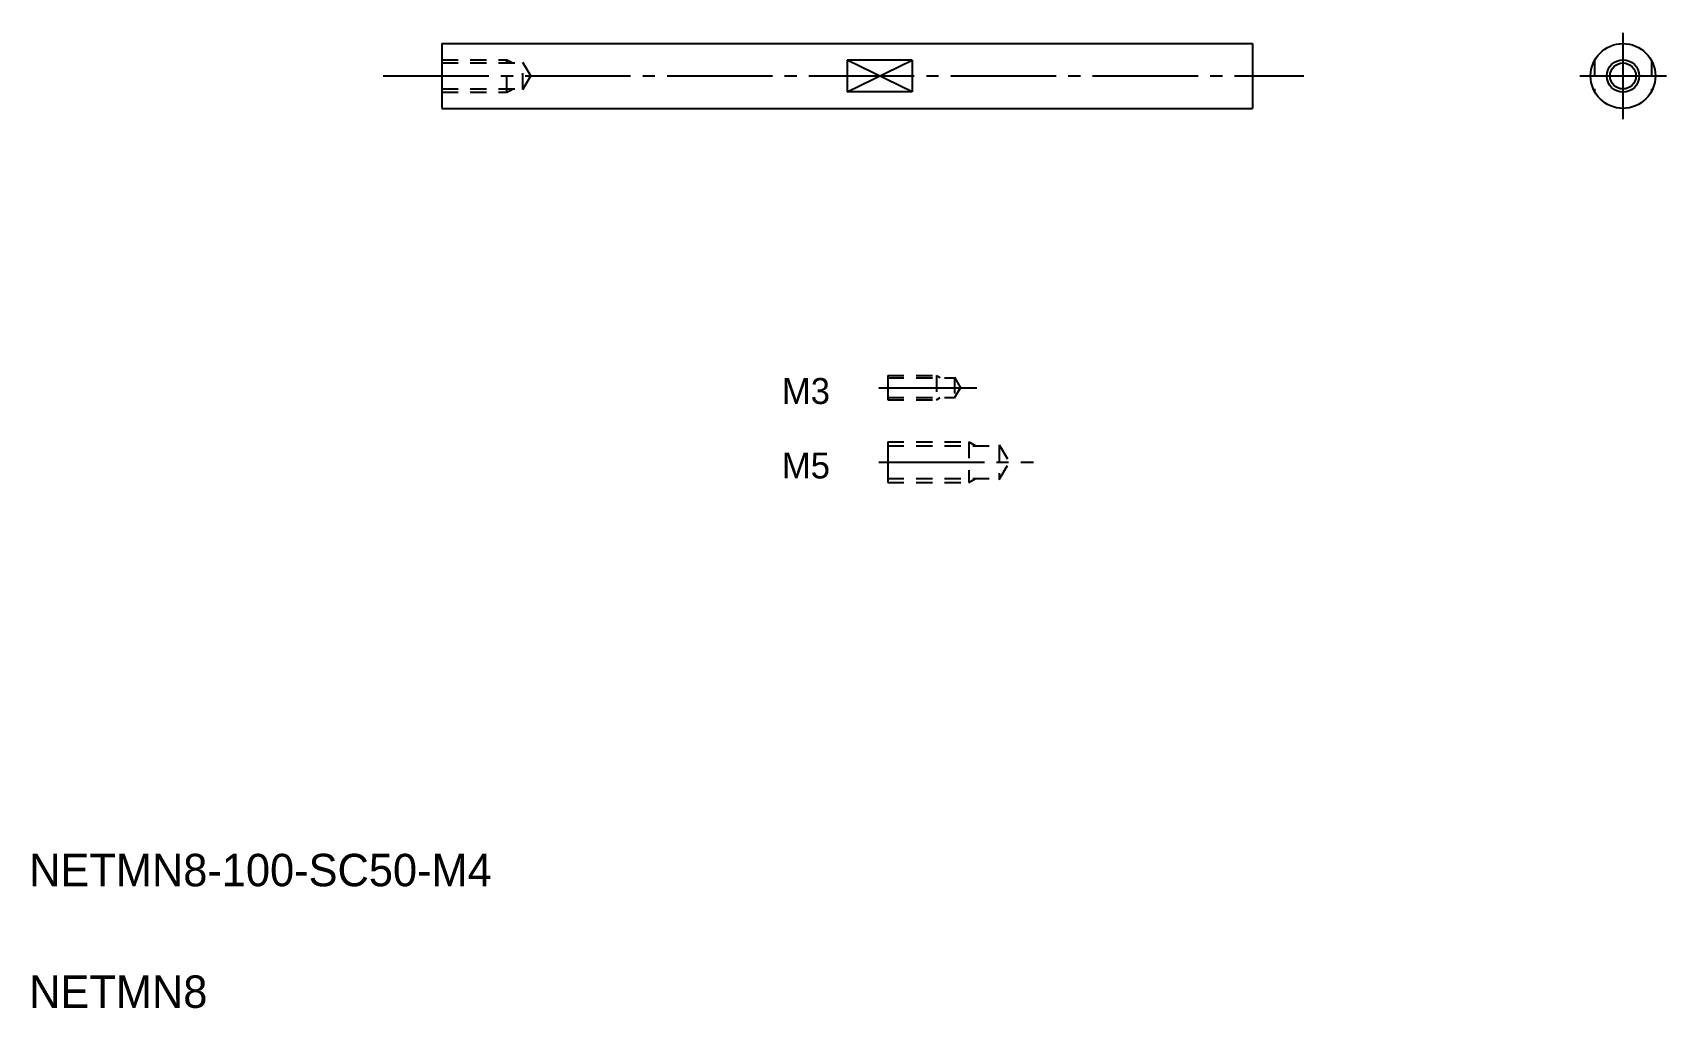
# Model space of a CAD drawing. Extents: x 10 to 212, y 10 to 130.
import ezdxf
from ezdxf.enums import TextEntityAlignment as Align

# ---------------------------------------------------------------- set-up
doc = ezdxf.new("R2010")
doc.units = 0
doc.linetypes.add('CENTER', pattern=[17.5, 13, -1.5, 1.5, -1.5])
doc.linetypes.add('DASHED', pattern=[3.5, 2, -1.5])
doc.layers.get('0').update_dxf_attribs({"linetype": 'CONTINUOUS'})
doc.layers.add('CENTER', color=1, linetype='CENTER')
doc.styles.get("Standard").update_dxf_attribs({"font": 'txt', "height": 3.2})

msp = doc.modelspace()

# ---------------------------------------------------------------- linework, layer by layer
at = {"color": 7, "linetype": 'CONTINUOUS'}
for p, q in [((60.92, 128.95), (160.92, 128.95)), ((60.92, 128.95), (60.92, 120.95)), ((160.92, 128.95), (160.92, 120.95)), ((110.92, 126.88), (110.92, 123.01)), ((118.92, 126.88), (110.92, 126.88)), ((118.92, 126.88), (118.92, 123.01)), ((118.92, 123.01), (110.92, 123.01)), ((60.92, 120.95), (160.92, 120.95)), ((115.92, 88), (115.92, 85)), ((115.92, 79.81), (115.92, 74.81))]:
    msp.add_line(p, q, dxfattribs=at)
at = {"color": 3, "linetype": 'DASHED'}
for p, q in [((60.92, 126.95), (68.92, 126.95)), ((60.92, 126.55), (70.92, 126.55)), ((68.92, 122.95), (68.92, 126.95)), ((68.92, 126.95), (69.59, 126.61)), ((71.89, 124.95), (70.92, 126.61)), ((70.92, 123.28), (70.92, 126.61)), ((70.92, 123.28), (71.89, 124.95)), ((203.11, 126.88), (203.11, 123.01)), ((210.11, 126.88), (210.11, 123.01)), ((60.92, 123.35), (70.92, 123.35)), ((60.92, 122.95), (68.92, 122.95)), ((68.92, 122.95), (69.59, 123.28)), ((115.92, 88), (121.92, 88)), ((115.92, 87.7), (124.17, 87.7)), ((121.92, 88), (121.92, 85)), ((121.92, 88), (122.38, 87.74)), ((124.17, 87.78), (124.17, 85.23)), ((124.17, 87.78), (124.91, 86.5)), ((115.92, 85.3), (124.17, 85.3)), ((115.92, 85), (121.92, 85)), ((121.92, 85), (122.38, 85.27)), ((124.17, 85.23), (124.91, 86.5)), ((115.92, 79.81), (125.92, 79.81)), ((115.92, 79.31), (129.67, 79.31)), ((125.92, 79.81), (126.68, 79.37)), ((125.92, 79.81), (125.92, 74.81)), ((129.67, 79.44), (130.9, 77.31)), ((129.67, 79.44), (129.67, 75.19)), ((129.67, 75.19), (130.9, 77.31)), ((115.92, 75.31), (129.67, 75.31)), ((115.92, 74.81), (125.92, 74.81)), ((125.92, 74.81), (126.68, 75.25))]:
    msp.add_line(p, q, dxfattribs=at)
at = {"color": 3, "linetype": 'CONTINUOUS'}
for p, q in [((110.92, 123.01), (118.92, 126.88)), ((118.92, 123.01), (110.92, 126.88))]:
    msp.add_line(p, q, dxfattribs=at)
at = {"color": 7, "linetype": 'CONTINUOUS'}
for radius in [4, 1.6]:
    msp.add_circle((206.61, 124.95), radius, dxfattribs=at)
at = {"color": 3, "linetype": 'CONTINUOUS'}
msp.add_circle((206.61, 124.95), 2, dxfattribs=at)
at = {"layer": 'CENTER', "color": 1, "linetype": 'CENTER'}
for p, q in [((206.61, 130.29), (206.61, 119.61)), ((53.69, 124.95), (167.25, 124.95)), ((201.27, 124.95), (211.96, 124.95)), ((114.83, 86.5), (126.91, 86.5)), ((114.83, 77.31), (133.9, 77.31))]:
    msp.add_line(p, q, dxfattribs=at)

# ---------------------------------------------------------------- texts
at = {"color": 7, "linetype": 'CONTINUOUS'}
for s, p in [('M3', (108.79, 86.09)), ('M5', (108.79, 76.9))]:
    msp.add_text(s, height=3.2, dxfattribs=at).set_placement(p, align=Align.MIDDLE_RIGHT)
for s, p in [('NETMN8-100-SC50-M4', (10, 25)), ('NETMN8', (10, 10))]:
    msp.add_text(s, height=4, dxfattribs=at).set_placement(p)

doc.saveas('drawing.dxf')
